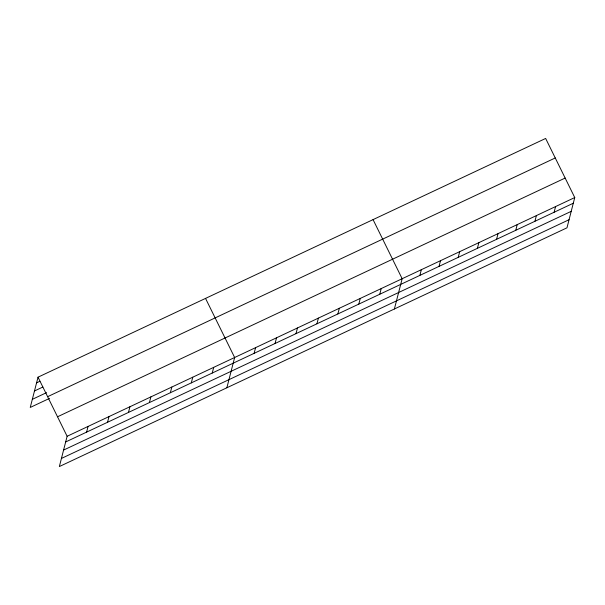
<?xml version="1.0" encoding="UTF-8"?>
<svg xmlns="http://www.w3.org/2000/svg" width="605" height="605" viewBox="0 0 605 605"><rect width="100%" height="100%" fill="white"/><g stroke="black" fill="none" stroke-linecap="round" stroke-linejoin="round"><path stroke-width="0.91" d="M38.024 377.18L67.125 436.281L59.351 466.553L566.976 227.82L574.75 197.555L545.649 138.447L38.024 377.18L30.25 407.445L49.512 398.385M86.606 432.121L88.065 426.434M107.546 422.275L109.006 416.588M128.487 412.421L129.939 406.742M149.42 402.575L150.879 396.895M170.36 392.728L171.82 387.049M191.301 382.882L192.761 377.202M212.242 373.035L213.701 367.348M226.867 387.767L234.642 357.502L205.541 298.401M254.123 353.335L255.582 347.656M275.063 343.489L276.523 337.809M296.004 333.642L297.456 327.963M316.937 323.796L318.396 318.117M337.877 313.95L339.337 308.263M358.818 304.103L360.277 298.416M379.759 294.257L381.218 288.57M394.384 308.989L402.159 278.724L373.058 219.615M419.878 275.388L421.337 269.701M439.048 266.366L440.508 260.687M458.227 257.352L459.687 251.665M477.405 248.33L478.865 242.65M496.584 239.315L498.044 233.628M515.762 230.293L517.222 224.614M534.933 221.279L536.393 215.592M554.112 212.257L555.572 206.577M36.565 382.859L39.915 381.286M34.477 390.974L42.857 387.034M32.33 399.33L46.57 392.637M47.629 396.683L555.254 157.958M57.52 416.777L565.146 178.052M67.125 436.281L574.75 197.555M65.665 441.968L573.29 203.235M63.578 450.082L571.211 211.349M61.438 458.439L569.063 219.706"/></g></svg>
